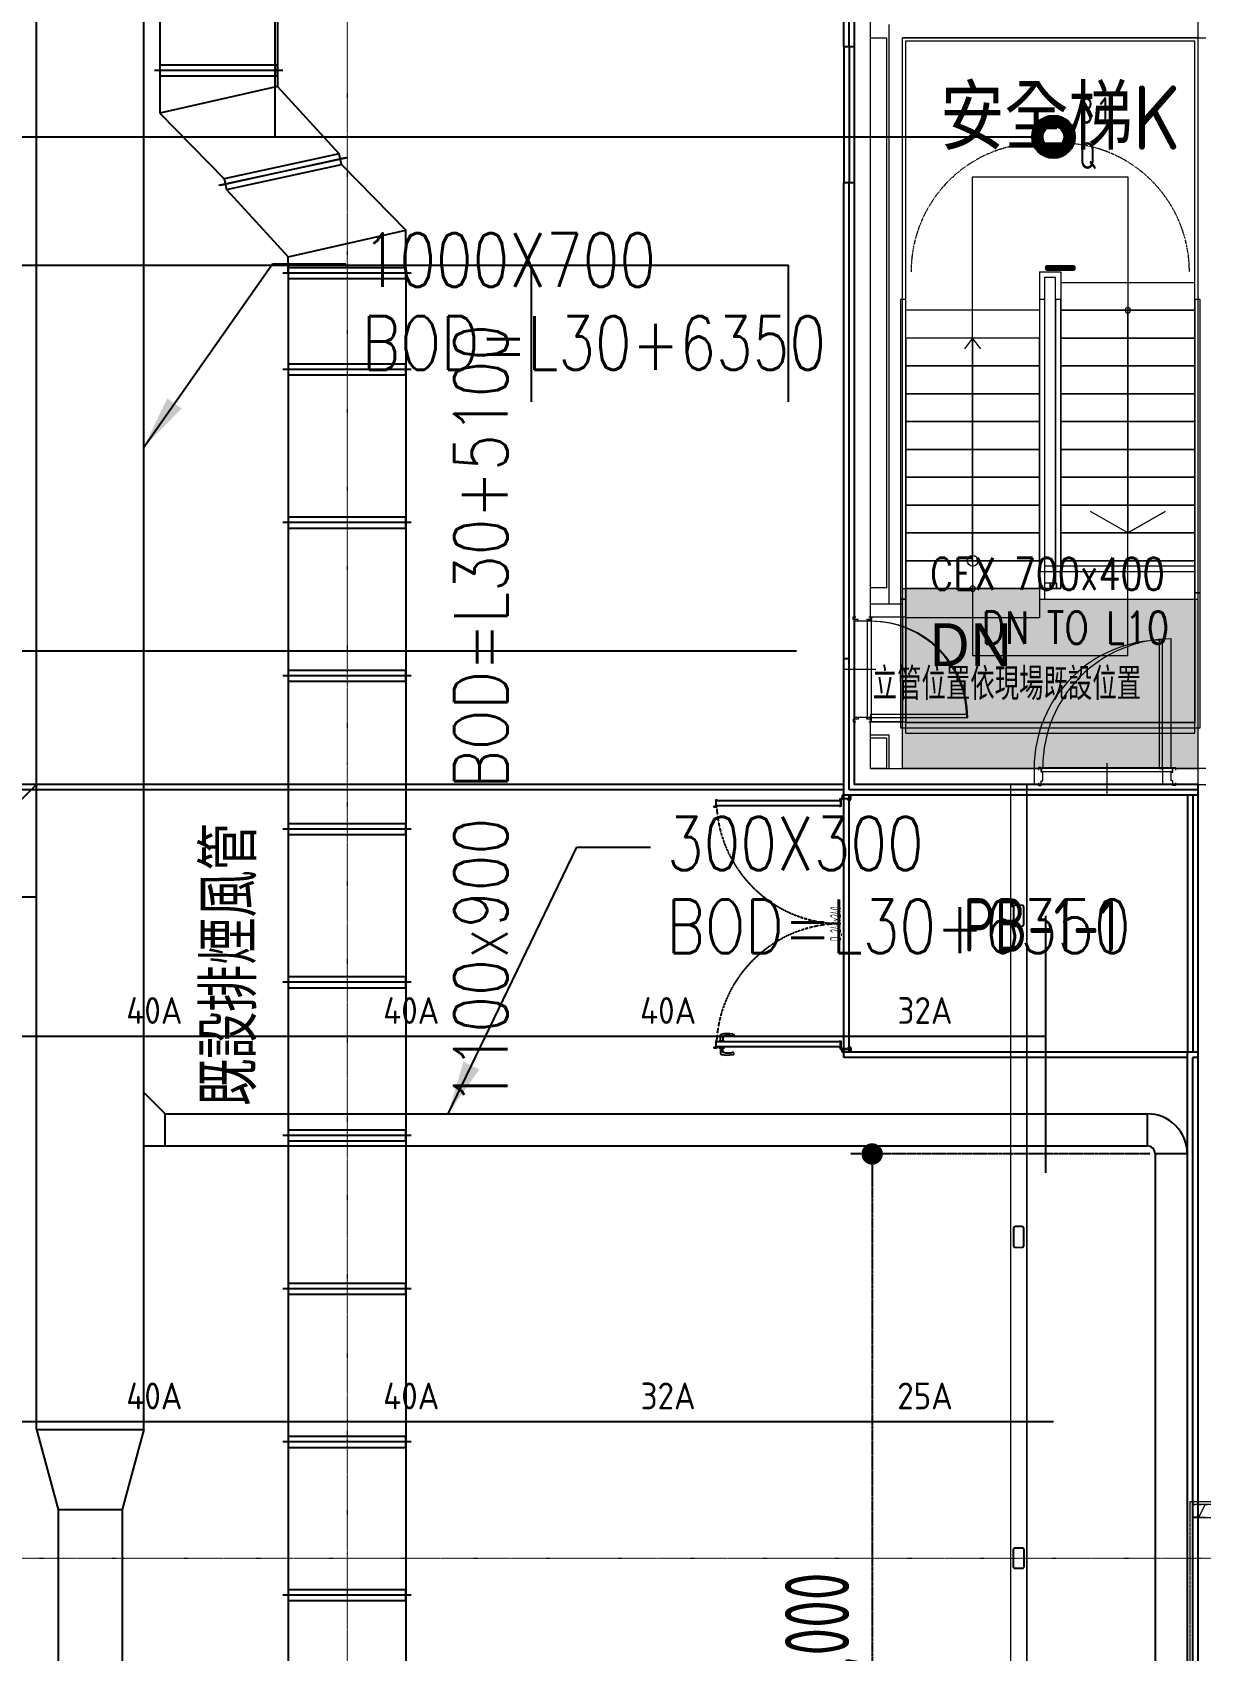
# Model space of a CAD drawing. Extents: x -32000 to 416743, y -254124 to 144214.
# Drawn here: x 232260 to 243175, y 29136 to 44250 of the extents above; entities that cross this region are included whole.
import ezdxf
from ezdxf.enums import TextEntityAlignment as Align

# ---------------------------------------------------------------- set-up
doc = ezdxf.new("R2010")
doc.units = 0
doc.header["$LTSCALE"] = 10
for name, pattern in [('H12PL4$0$JJP_三點線', [0.9, 0.3, -0.15, 0, -0.15, 0, -0.15, 0, -0.15]), ('H12PL4$0$JJP_虛線(退縮線、投影線、地下室範圍、非屬本工程、圖面分區)', [0.45, 0.3, -0.15]), ('XFDP30$0$HIDDEN', [0.3, 0.2, -0.1]), ('XFDP30$0$HIDDEN2', [0.1875, 0.125, -0.0625]), ('XFM1D40$0$CENTER', [2, 1.25, -0.25, 0.25, -0.25]), ('XFM7P40ICA$0$H12PL4$0$DOTK1', [0.01, 0.005, -0.005]), ('XFM7P40ICA$0$H12PL4$0$JJP_三點線', [0.9, 0.3, -0.15, 0, -0.15, 0, -0.15, 0, -0.15]), ('XFM7P40ICA$0$H12PL4$0$JJP_虛線(退縮線、投影線、地下室範圍、非屬本工程、圖面分區)', [0.45, 0.3, -0.15]), ('XFM7P40ICA$0$H12PL4$0$TAI_虛線', [5.644, 2.822, -2.822])]:
    doc.linetypes.add(name, pattern=pattern)
for name, color, linetype in [('H12PL4$0$A-STRS', 252, 'Continuous'), ('H12PL4$0$A-TEXT', 250, 'Continuous'), ('H12PL4$0$A-WALL-EX', 252, 'Continuous'), ('H12PL4$0$A-WALL-IN', 252, 'Continuous'), ('H12PL4$0$A-ZONE', 252, 'Continuous'), ('H12PL4$0$Door', 252, 'Continuous'), ('H12PL4$0$Hattch', 252, 'Continuous'), ('H12PL4$0$S-GRID', 252, 'Continuous'), ('H12PL4$0$S-SLAB-SHOW', 252, 'Continuous'), ('X-F2-L30-FS-PIPE$0$F-SK-LINE3', 100, 'Continuous'), ('X-F2-L30-FS-PIPE$0$F-SK-TXT', 250, 'Continuous'), ('X-F2-L30-FS-PIPE$0$F-SK-UP-QR-T68-K8.1', 40, 'Continuous'), ('XFDP30$0$A-CR-TXT', 250, 'Continuous'), ('XFDP30$0$A-Door (8K)', 2, 'Continuous'), ('XFDP30$0$A-W-P1S (50K)', 2, 'Continuous'), ('XFDP30$0$A-W-P1S (8K)', 2, 'Continuous'), ('XFDP30$0$A-W-P2D (50K)', 2, 'Continuous'), ('XFDP30$0$A-W-P2D (8K)', 2, 'Continuous'), ('XFDP30$0$A-W-P2D (8K於 50K時拆除)', 2, 'Continuous'), ('XFF7D30$0$0_letter', 7, 'Continuous'), ('XFF7D30$0$93-duct-sm', 2, 'Continuous'), ('XFF7D30$0$M-CO2-TEXT', 250, 'Continuous'), ('XFF7D30$0$M-SMOK-DUCT', 240, 'Continuous'), ('XFM1D40$0$M-CWTR-TEXT', 250, 'Continuous'), ('XFM1D40$0$M-HVAC-CMDUCT', 150, 'Continuous'), ('XFM1D40$0$M-PIPE-TEXT-ARROR', 250, 'Continuous'), ('XFM7P40ICA$0$H12PL4$0$A-ROOF', 252, 'Continuous'), ('XFM7P40ICA$0$H12PL4$0$A-WALL-EX', 252, 'Continuous'), ('XFM7P40ICA$0$H12PL4$0$Hattch', 252, 'Continuous'), ('XFM7P40ICA$0$H12PL4$0$L40_19_HYOKI', 252, 'Continuous'), ('XFM7P40ICA$0$H12PL4$0$L40_19_KAIDAN', 252, 'Continuous'), ('XFM7P40ICA$0$H12PL4$0$L40_19_SIAGE1', 252, 'Continuous'), ('XFM7P40ICA$0$H12PL4$0$L40_19_SIAGE3', 252, 'Continuous'), ('XFM7P40ICA$0$H12PL4$0$L40_19_STEEL3', 252, 'Continuous'), ('XFM7P40ICA$0$H12PL4$0$L40_19_SUGATAD', 252, 'Continuous'), ('XFM7P40ICA$0$H12PL4$0$L40_19_TATEGU1', 252, 'Continuous'), ('XFM7P40ICA$0$H12PL4$0$L40_19_TATEGU3', 252, 'Continuous'), ('XFM7P40ICA$0$H12PL4$0$S-GRID', 252, 'Continuous')]:
    doc.layers.add(name, color=color, linetype=linetype)
doc.layers.add('XFDP30$0$A-Area (50K)', color=7, linetype='Continuous', plot=False)
doc.styles.add('H12PL4$0$Standard', font='isocp.shx', dxfattribs={"bigfont": 'chineset.shx'})
doc.styles.add('X-F2-L30-FS-PIPE$0$aa-txt', font='isocp.shx', dxfattribs={"bigfont": 'chineset.shx'})
doc.styles.add('XFDP30$0$AA-TXT', font='isocp.shx', dxfattribs={"width": 0.8, "bigfont": 'china.shx'})
doc.styles.add('XFF7D30$0$AA-TXT', font='simplex.shx', dxfattribs={"bigfont": 'china.shx'})
doc.styles.add('XFF7D30$0$DIM', font='romans.shx', dxfattribs={"width": 0.65, "bigfont": 'BIGFONT.shx'})
doc.styles.add('XFM1D40$0$12P7-XCM2P10$0$AA-TXT', font='simplex.shx', dxfattribs={"bigfont": 'china.shx'})
doc.styles.add('XFM1D40$0$dim-txt', font='isocp.shx', dxfattribs={"width": 0.7, "bigfont": 'chineset.shx'})
doc.styles.add('XFM1D40$0$STANDARD', font='SIMPLEX', dxfattribs={"bigfont": 'BIGFONT'})
doc.dimstyles.new('XFM1D40$0$ARCH-dim-2000', dxfattribs={"dimscale": 2000, "dimtxt": 0.3, "dimasz": 0.1, "dimexe": 0.1, "dimexo": 0.1, "dimgap": 0.05, "dimtad": 1, "dimdec": 0, "dimrnd": 0.1, "dimdsep": 46, "dimlunit": 6, "dimtxsty": 'XFM1D40$0$dim-txt', "dimblk": 'XFM1D40$0$_Dot', "dimblk1": 'XFM1D40$0$_Origin', "dimblk2": 'XFM1D40$0$_Origin', "dimcen": 2, "dimclrd": 256, "dimclre": 256, "dimclrt": 256, "dimadec": 0, "dimazin": 0, "dimtfac": 1, "dimtdec": 1, "dimtix": 1, "dimtmove": 2, "dimatfit": 3, "dimldrblk": 'XFM1D40$0$_Origin', "dimfxl": 1, "dimtvp": 1, "dimtolj": 1, "dimarcsym": 0})
doc.dimstyles.new('XFM1D40$0$Standard', dxfattribs={"dimtxt": 0.18, "dimasz": 0.18, "dimexe": 0.18, "dimexo": 0.0625, "dimgap": 0.09, "dimtad": 0, "dimtih": 1, "dimtoh": 1, "dimdec": 4, "dimzin": 0, "dimdsep": 46, "dimtxsty": 'XFM1D40$0$STANDARD', "dimcen": 0.09, "dimadec": 0, "dimazin": 0, "dimtfac": 1, "dimtdec": 4, "dimtofl": 0, "dimtmove": 0, "dimatfit": 3, "dimfxl": 1, "dimtolj": 1, "dimtzin": 0, "dimarcsym": 0})

# ---------------------------------------------------------------- blocks, each defined once
blk = doc.blocks.new('H12PL4')
at = {"layer": 'H12PL4$0$Hattch', "linetype": 'Continuous', "lineweight": 0}
blk.add_hatch(color=256, dxfattribs=at).paths.add_polyline_path([(241670, 39055), (240390, 39055), (240390, 37375), (243150, 37375), (243150, 38955), (241670, 38955)])
at = {"layer": 'H12PL4$0$A-STRS', "lineweight": 0}
for p, q in [((240370, 41755), (240370, 41395)), ((240420, 41755), (240370, 41755)), ((240370, 41755), (240370, 41395)), ((240420, 41755), (240370, 41755)), ((240420, 41395), (240420, 41755)), ((240420, 41395), (240420, 41755)), ((241670, 41755), (241670, 41395)), ((241720, 41755), (241670, 41755)), ((241670, 41755), (241670, 41395)), ((241720, 41755), (241670, 41755)), ((241720, 41395), (241720, 41755)), ((241720, 41395), (241720, 41755)), ((241870, 41755), (241820, 41755)), ((241820, 41755), (241820, 41655)), ((241870, 41655), (241870, 41755)), ((243170, 41755), (243120, 41755)), ((243120, 41755), (243120, 41655)), ((243170, 41655), (243170, 41755)), ((241820, 41655), (241820, 39315)), ((241870, 39315), (241870, 41655)), ((243120, 41655), (241870, 41655)), ((241870, 41655), (241870, 41395)), ((242495, 41395), (242495, 41655)), ((243120, 41655), (243120, 39315)), ((243120, 41395), (243120, 41655)), ((243170, 39315), (243170, 41655)), ((240370, 41395), (240370, 39055)), ((240370, 41395), (240370, 38955)), ((240420, 39055), (240420, 41395)), ((241670, 41395), (240420, 41395)), ((240420, 41395), (240420, 41135)), ((240420, 38955), (240420, 41395)), ((241670, 41395), (240420, 41395)), ((240420, 41395), (240420, 41135)), ((241045, 41395), (240970, 41295)), ((241045, 41395), (240970, 41295)), ((241045, 41395), (241045, 41135)), ((241120, 41295), (241045, 41395)), ((241045, 41395), (241045, 41135)), ((241120, 41295), (241045, 41395)), ((241670, 41395), (241670, 39055)), ((241670, 41135), (241670, 41395)), ((241670, 41395), (241670, 39055)), ((241670, 41135), (241670, 41395)), ((241720, 39055), (241720, 41395)), ((241720, 39105), (241720, 41395)), ((243120, 41395), (241870, 41395)), ((241870, 41395), (241870, 41135)), ((241870, 41395), (243120, 41395)), ((242495, 39315), (242495, 41395)), ((243120, 41135), (243120, 41395)), ((240420, 41135), (241670, 41135)), ((241670, 41135), (240420, 41135)), ((240420, 41135), (240420, 40875)), ((240420, 41135), (241670, 41135)), ((241670, 41135), (240420, 41135)), ((240420, 41135), (240420, 40875)), ((241045, 41135), (241045, 39315)), ((241045, 41135), (241045, 39055)), ((241670, 40875), (241670, 41135)), ((241670, 40875), (241670, 41135)), ((243120, 41135), (241870, 41135)), ((241870, 41135), (241870, 40875)), ((241870, 41135), (243120, 41135)), ((243120, 40875), (243120, 41135)), ((240420, 40875), (241670, 40875)), ((241670, 40875), (240420, 40875)), ((240420, 40875), (240420, 40615)), ((240420, 40875), (241670, 40875)), ((241670, 40875), (240420, 40875)), ((240420, 40875), (240420, 40615)), ((241670, 40615), (241670, 40875)), ((241670, 40615), (241670, 40875)), ((243120, 40875), (241870, 40875)), ((241870, 40875), (241870, 40615)), ((241870, 40875), (243120, 40875)), ((243120, 40615), (243120, 40875)), ((240420, 40615), (241670, 40615)), ((241670, 40615), (240420, 40615)), ((240420, 40615), (240420, 40355)), ((240420, 40615), (241670, 40615)), ((241670, 40615), (240420, 40615)), ((240420, 40615), (240420, 40355)), ((241670, 40355), (241670, 40615)), ((241670, 40355), (241670, 40615)), ((243120, 40615), (241870, 40615)), ((241870, 40615), (241870, 40355)), ((241870, 40615), (243120, 40615)), ((243120, 40355), (243120, 40615)), ((240420, 40355), (241670, 40355)), ((241670, 40355), (240420, 40355)), ((240420, 40355), (240420, 40095)), ((240420, 40355), (241670, 40355)), ((241670, 40355), (240420, 40355)), ((240420, 40355), (240420, 40095)), ((241670, 40095), (241670, 40355)), ((241670, 40095), (241670, 40355)), ((243120, 40355), (241870, 40355)), ((241870, 40355), (241870, 40095)), ((241870, 40355), (243120, 40355)), ((243120, 40095), (243120, 40355)), ((240420, 40095), (241670, 40095)), ((241670, 40095), (240420, 40095)), ((240420, 40095), (240420, 39835)), ((240420, 40095), (241670, 40095)), ((241670, 40095), (240420, 40095)), ((240420, 40095), (240420, 39835)), ((241670, 39835), (241670, 40095)), ((241670, 39835), (241670, 40095)), ((243120, 40095), (241870, 40095)), ((241870, 40095), (241870, 39835)), ((241870, 40095), (243120, 40095)), ((243120, 39835), (243120, 40095)), ((240420, 39835), (241670, 39835)), ((241670, 39835), (240420, 39835)), ((240420, 39835), (240420, 39575)), ((240420, 39835), (241670, 39835)), ((241670, 39835), (240420, 39835)), ((240420, 39835), (240420, 39575)), ((241670, 39575), (241670, 39835)), ((241670, 39575), (241670, 39835)), ((243120, 39835), (241870, 39835)), ((241870, 39835), (241870, 39575)), ((241870, 39835), (243120, 39835)), ((243120, 39575), (243120, 39835)), ((240420, 39575), (241670, 39575)), ((241670, 39575), (240420, 39575)), ((240420, 39575), (240420, 39315)), ((240420, 39575), (241670, 39575)), ((241670, 39575), (240420, 39575)), ((240420, 39575), (240420, 39315)), ((241670, 39315), (241670, 39575)), ((241670, 39315), (241670, 39575)), ((241870, 39575), (241870, 39315)), ((243120, 39575), (241870, 39575)), ((241870, 39575), (243120, 39575)), ((243120, 39315), (243120, 39575)), ((240420, 39315), (241670, 39315)), ((241670, 39315), (240420, 39315)), ((240420, 39315), (240420, 39055)), ((240420, 39315), (241670, 39315)), ((241670, 39315), (240420, 39315)), ((240420, 39315), (240420, 39055)), ((241045, 39315), (241045, 39055)), ((241670, 39055), (241670, 39315)), ((241670, 39055), (241670, 39315)), ((241820, 39315), (241820, 39105)), ((241870, 39055), (241870, 39315)), ((243120, 39315), (241870, 39315)), ((241870, 39315), (241870, 39055)), ((243120, 39315), (241870, 39315)), ((241870, 39315), (241870, 39055)), ((241870, 39315), (243120, 39315)), ((242495, 38430), (242495, 39315)), ((243120, 39315), (243120, 39015)), ((243120, 37805), (243120, 39315)), ((243120, 37805), (243120, 39315)), ((243170, 39015), (243170, 39315)), ((240370, 39055), (240370, 38955)), ((240420, 38955), (240420, 39055)), ((240420, 39055), (241670, 39055)), ((241670, 39055), (240420, 39055)), ((241670, 39055), (240420, 39055)), ((241670, 39055), (240420, 39055)), ((240420, 39055), (241670, 39055)), ((240420, 39055), (240420, 37805)), ((241670, 39055), (240420, 39055)), ((241045, 39055), (241045, 38430)), ((241670, 39055), (241670, 38955)), ((241670, 39055), (241770, 39055)), ((241870, 39055), (241670, 39055)), ((241670, 39055), (241670, 38782.8)), ((241870, 39055), (241670, 39055)), ((241770, 39105), (241720, 39105)), ((241720, 38955), (241720, 39055)), ((241770, 39055), (241770, 39105)), ((241830, 39105), (241770, 39105)), ((241770, 39105), (241770, 39055)), ((241770, 39055), (241830, 39055)), ((241820, 39105), (241830, 39105)), ((241830, 39055), (241830, 39105)), ((241830, 39105), (241830, 39055)), ((241830, 39055), (241870, 39055)), ((243170, 39015), (243120, 39015)), ((243120, 39015), (243120, 37805)), ((243120, 39015), (243170, 39015)), ((243170, 37755), (243170, 39015)), ((240370, 38955), (240420, 38955)), ((240370, 38955), (240420, 38955)), ((240370, 38955), (240370, 37755)), ((240420, 38955), (240370, 38955)), ((240420, 37805), (240420, 38955)), ((241670, 38955), (241720, 38955)), ((241670, 38782.8), (240420, 38782.8)), ((240420, 38782.8), (240420, 37805)), ((241045, 38430), (242495, 38430)), ((243120, 37805), (240420, 37805)), ((240420, 37805), (243120, 37805)), ((240420, 37805), (243120, 37805)), ((240370, 37755), (243170, 37755))]:
    blk.add_line(p, q, dxfattribs=at)
at = {"layer": 'H12PL4$0$A-STRS', "linetype": 'H12PL4$0$JJP_虛線(退縮線、投影線、地下室範圍、非屬本工程、圖面分區)', "lineweight": 0}
for p, q in [((243120, 41655), (241870, 41655)), ((241870, 41655), (241870, 41395)), ((243120, 41395), (243120, 41655)), ((241670, 41395), (240420, 41395)), ((240420, 41395), (240420, 41135)), ((241670, 41395), (240420, 41395)), ((240420, 41395), (240420, 41135)), ((241670, 41135), (241670, 41395)), ((241670, 41135), (241670, 41395)), ((243120, 41395), (241870, 41395)), ((241870, 41395), (241870, 41135)), ((241870, 41395), (243120, 41395)), ((243120, 41135), (243120, 41395)), ((240420, 41135), (241670, 41135)), ((241670, 41135), (240420, 41135)), ((240420, 41135), (240420, 40875)), ((240420, 41135), (241670, 41135)), ((241670, 41135), (240420, 41135)), ((240420, 41135), (240420, 40875)), ((241670, 40875), (241670, 41135)), ((241670, 40875), (241670, 41135)), ((243120, 41135), (241870, 41135)), ((241870, 41135), (241870, 40875)), ((241870, 41135), (243120, 41135)), ((243120, 40875), (243120, 41135)), ((240420, 40875), (241670, 40875)), ((241670, 40875), (240420, 40875)), ((240420, 40875), (240420, 40615)), ((240420, 40875), (241670, 40875)), ((241670, 40875), (240420, 40875)), ((240420, 40875), (240420, 40615)), ((241670, 40615), (241670, 40875)), ((241670, 40615), (241670, 40875)), ((243120, 40875), (241870, 40875)), ((241870, 40875), (241870, 40615)), ((241870, 40875), (243120, 40875)), ((243120, 40615), (243120, 40875)), ((240420, 40615), (241670, 40615)), ((241670, 40615), (240420, 40615)), ((240420, 40615), (240420, 40355)), ((240420, 40615), (241670, 40615)), ((241670, 40615), (240420, 40615)), ((240420, 40615), (240420, 40355)), ((241670, 40355), (241670, 40615)), ((241670, 40355), (241670, 40615)), ((243120, 40615), (241870, 40615)), ((241870, 40615), (241870, 40355)), ((241870, 40615), (243120, 40615)), ((243120, 40355), (243120, 40615)), ((240420, 40355), (241670, 40355)), ((241670, 40355), (240420, 40355)), ((240420, 40355), (240420, 40095)), ((240420, 40355), (241670, 40355)), ((241670, 40355), (240420, 40355)), ((240420, 40355), (240420, 40095)), ((241670, 40095), (241670, 40355)), ((241670, 40095), (241670, 40355)), ((243120, 40355), (241870, 40355)), ((241870, 40355), (241870, 40095)), ((241870, 40355), (243120, 40355)), ((243120, 40095), (243120, 40355)), ((240420, 40095), (241670, 40095)), ((241670, 40095), (240420, 40095)), ((240420, 40095), (240420, 39835)), ((240420, 40095), (241670, 40095)), ((241670, 40095), (240420, 40095)), ((240420, 40095), (240420, 39835)), ((241670, 39835), (241670, 40095)), ((241670, 39835), (241670, 40095)), ((243120, 40095), (241870, 40095)), ((241870, 40095), (241870, 39835)), ((241870, 40095), (243120, 40095)), ((243120, 39835), (243120, 40095)), ((240420, 39835), (241670, 39835)), ((241670, 39835), (240420, 39835)), ((240420, 39835), (240420, 39575)), ((240420, 39835), (241670, 39835)), ((241670, 39835), (240420, 39835)), ((240420, 39835), (240420, 39575)), ((241670, 39575), (241670, 39835)), ((241670, 39575), (241670, 39835)), ((243120, 39835), (241870, 39835)), ((241870, 39835), (241870, 39575)), ((241870, 39835), (243120, 39835)), ((243120, 39575), (243120, 39835)), ((240420, 39575), (241670, 39575)), ((241670, 39575), (240420, 39575)), ((240420, 39575), (240420, 39315)), ((240420, 39575), (241670, 39575)), ((241670, 39575), (240420, 39575)), ((240420, 39575), (240420, 39315)), ((241670, 39315), (241670, 39575)), ((241670, 39315), (241670, 39575)), ((243120, 39575), (241870, 39575)), ((241870, 39575), (241870, 39315)), ((241870, 39575), (243120, 39575)), ((243120, 39315), (243120, 39575)), ((240420, 39315), (241670, 39315)), ((241670, 39315), (240420, 39315)), ((240420, 39315), (240420, 39055)), ((240420, 39315), (241670, 39315)), ((241670, 39315), (240420, 39315)), ((240420, 39315), (240420, 39055)), ((241670, 39055), (241670, 39315)), ((241670, 39055), (241670, 39315)), ((241870, 39315), (243120, 39315)), ((240420, 39055), (241670, 39055)), ((240420, 39055), (241670, 39055))]:
    blk.add_line(p, q, dxfattribs=at)
at = {"layer": 'H12PL4$0$A-STRS', "lineweight": 0, "flags": 128}
for points in [[(242470, 41655, 1), (242520, 41655, 1)], [(241070, 39055, 1), (241020, 39055, 1)]]:
    blk.add_lwpolyline(points, format="xyb", close=True, dxfattribs=at)
at = {"layer": 'H12PL4$0$A-WALL-EX', "lineweight": 0, "flags": 128}
for points in [[(243150, 30500), (243099.5, 30500)], [(243099.5, 30500), (243099.5, 30380)], [(243099.5, 30380), (243150, 30380)]]:
    blk.add_lwpolyline(points, dxfattribs=at)
at = {"layer": 'H12PL4$0$A-WALL-EX', "linetype": 'H12PL4$0$JJP_虛線(退縮線、投影線、地下室範圍、非屬本工程、圖面分區)', "lineweight": 0, "flags": 128}
for points in [[(243219.5, 30380), (243099.5, 30380)], [(243099.5, 30380), (243099.5, 22410)]]:
    blk.add_lwpolyline(points, dxfattribs=at)
at = {"layer": 'H12PL4$0$A-WALL-IN', "lineweight": 0}
for p, q in [((240090, 38750), (239940, 38750)), ((240090, 37850), (239940, 37850)), ((241618.8, 37375), (241618.8, 37225)), ((242818.8, 37375), (242818.8, 37225)), ((243300, 30500), (243150, 30500)), ((243300, 30500), (243150, 30500)), ((243150, 30380), (243300, 30380)), ((243150, 30380), (243300, 30380))]:
    blk.add_line(p, q, dxfattribs=at)
at = {"layer": 'H12PL4$0$A-WALL-IN', "lineweight": 0, "flags": 128}
for points in [[(243150, 90465), (243150, 30500)], [(239940, 44700), (239940, 38750)], [(240090, 44200), (240240, 44200)], [(240090, 39062), (240090, 44200)], [(240240, 44200), (240240, 39062)], [(240390, 38912), (240390, 44200)], [(240390, 44200), (243225, 44200)], [(240240, 39062), (240090, 39062)], [(240090, 38912), (240240, 38912)], [(240090, 38750), (240090, 38912)], [(240240, 38912), (240390, 38912)], [(239940, 37850), (239940, 37225)], [(240090, 37810), (240090, 37850)], [(240240, 37810), (240090, 37810)], [(240390, 37810), (240240, 37810)], [(240390, 37375), (240390, 37810)], [(240090, 37660), (240240, 37660)], [(240090, 37375), (240090, 37660)], [(240240, 37660), (240240, 37375)], [(240240, 37375), (240090, 37375)], [(241618.8, 37375), (240390, 37375)], [(243225, 37375), (242818.8, 37375)], [(239940, 37225), (240090, 37225)], [(240090, 37225), (241400, 37225)], [(241400, 37225), (241400, 22260)], [(241550, 22410), (241550, 37225)], [(241550, 37225), (241618.8, 37225)], [(242818.8, 37225), (243225, 37225)], [(243150, 30380), (243150, 22410)]]:
    blk.add_lwpolyline(points, dxfattribs=at)
at = {"layer": 'H12PL4$0$Door', "lineweight": 0}
for p, q in [((240090, 38750), (239940, 38750)), ((242818.8, 38575), (242788.8, 38575)), ((242788.8, 38575), (242788.8, 37375)), ((242818.8, 37375), (242818.8, 38575)), ((240090, 37850), (239940, 37850)), ((240990, 37880), (240090, 37880)), ((240090, 37880), (240090, 37850)), ((240090, 37850), (240990, 37850)), ((240990, 37850), (240990, 37880)), ((241618.8, 37375), (241618.8, 37225)), ((242788.8, 37375), (242818.8, 37375)), ((242818.8, 37375), (242818.8, 37225))]:
    blk.add_line(p, q, dxfattribs=at)
for centre, radius, start, end in [((240090, 37850), 900, 0, 90), ((242818.8, 37375), 1200, 90, 180)]:
    blk.add_arc(centre, radius, start, end, dxfattribs=at)
at = {"layer": 'H12PL4$0$S-GRID', "linetype": 'H12PL4$0$JJP_三點線', "lineweight": 0}
for p, q in [((235200, 128250), (235200, -28000)), ((-29000, 30000), (289600, 30000))]:
    blk.add_line(p, q, dxfattribs=at)
at = {"layer": 'H12PL4$0$S-SLAB-SHOW', "lineweight": 0, "flags": 128}
blk.add_lwpolyline([(241670, 39055), (241670, 38955), (243150, 38955), (243150, 37375), (240390, 37375), (240390, 39055)], close=True, dxfattribs=at)
at = {"layer": 'H12PL4$0$A-TEXT', "linetype": 'Continuous', "lineweight": 0, "insert": (240640.2, 38530.9), "char_height": 400, "attachment_point": 4, "style": 'H12PL4$0$Standard'}
blk.add_mtext('\\A1;{\\fMicrosoft JhengHei|b0|i0|c136|p34;DN}', dxfattribs=at)
at = {"layer": 'H12PL4$0$A-ZONE', "style": 'H12PL4$0$Standard'}
for s, p in [('安全梯K', (241863.9, 43753.5)), ('-', (241863.9, 42411.6))]:
    blk.add_text(s, height=600, dxfattribs=at).set_placement(p, align=Align.TOP_CENTER)
blk = doc.blocks.new('XFM1D40$0$90-DUCT-0.75D')
for p, q in [((-125, 75), (-25, 75)), ((0, -50), (0, 50))]:
    blk.add_line(p, q)
for radius in [125, 25]:
    blk.add_arc((0, 75), radius, 180, 270)
blk = doc.blocks.new('XFM1D40$0$_Dot')
at = {"color": 0, "linetype": 'ByBlock', "lineweight": -2}
blk.add_line((-0.5, 0), (-1, 0), dxfattribs=at)
at = {"color": 0, "linetype": 'ByBlock', "const_width": 0.5}
blk.add_lwpolyline([(-0.25, 0, 1), (0.25, 0, 1)], format="xyb", close=True, dxfattribs=at)
blk = doc.blocks.new('*D224')
at = {"linetype": 'XFM1D40$0$CENTER', "lineweight": -2, "transparency": 16777216}
for p, q in [((242700, 33775), (239906, 33775)), ((240106, 33575), (240106, 24975)), ((244261, 24775), (239906, 24775))]:
    blk.add_line(p, q, dxfattribs=at)
at = {"layer": 'DEFPOINTS', "color": 0, "linetype": 'XFM1D40$0$CENTER', "transparency": 16777216}
for p in [(242900, 33775), (240106, 24775), (244461, 24775)]:
    blk.add_point(p, dxfattribs=at)
at = {"linetype": 'XFM1D40$0$CENTER', "lineweight": -2, "transparency": 16777216, "xscale": 200, "yscale": 200, "zscale": 200}
for p, rotation in [((240106, 33775), 90), ((240106, 24775), 270)]:
    blk.add_blockref('XFM1D40$0$_Dot', p, dxfattribs=dict(at, rotation=rotation))
at = {"linetype": 'XFM1D40$0$CENTER', "transparency": 16777216, "insert": (239661, 29275), "char_height": 600, "attachment_point": 5, "rotation": 90, "style": 'XFM1D40$0$dim-txt'}
blk.add_mtext('\\A1;9,000', dxfattribs=at)
blk = doc.blocks.new('XFM1D40$0$_Origin')
at = {"color": 0, "lineweight": -2}
blk.add_line((0, 0), (-1, 0), dxfattribs=at)
blk.add_circle((0, 0), 0.5, dxfattribs=at)
blk = doc.blocks.new('XFDP30$0$Door-D240')
for p, q in [((10, 119), (10.8, 119)), ((10, 114.1), (10, 119)), ((10.8, 114.1), (10, 114.1)), ((10.8, 119), (10.8, 114.1)), ((10.8, 117.7), (14.8, 117.7)), ((14.8, 115.5), (10.8, 115.5)), ((14.8, 117.7), (16.2, 117.6))]:
    blk.add_line(p, q)
for points in [[(4.1, 121.6), (4.1, 123.4), (4.1, 121.6), (10.7, 121.6), (10.7, 121.5), (10.3, 121.5), (10.3, 120.4, -0.414214), (10.2, 120.3), (10, 120.3), (10, 120.4), (10.1, 120.4), (10.1, 121.4), (10, 121.4), (10, 5.5), (10.1, 5.5), (10.1, 6.5), (10, 6.5), (10, 6.6), (10.2, 6.6, -0.414214), (10.3, 6.5), (10.3, 5.4, -0.414214), (10.2, 5.3), (4.8, 5.3, -0.414214), (4.7, 5.4), (4.7, 6.5, -0.414214), (4.8, 6.6), (5, 6.6), (5, 6.5), (4.9, 6.5), (4.9, 5.5), (5, 5.5), (5, 121.4), (4.9, 121.4), (4.9, 120.4), (5, 120.4), (5, 120.3), (4.8, 120.3, -0.414214), (4.7, 120.4), (4.7, 121.4), (3.9, 121.4, -0.414214), (3.9, 121.4), (3.9, 123.6, -0.414214), (3.9, 123.7), (4.7, 123.7), (4.7, 123.4), (4.1, 123.4)], [(229.1, 121.6), (229.1, 123.4), (229.1, 121.6), (235.7, 121.6), (235.7, 121.5), (235.3, 121.5), (235.3, 120.4, -0.414214), (235.2, 120.3), (235, 120.3), (235, 120.4), (235.1, 120.4), (235.1, 121.4), (235, 121.4), (235, 5.5), (235.1, 5.5), (235.1, 6.5), (235, 6.5), (235, 6.6), (235.2, 6.6, -0.414214), (235.3, 6.5), (235.3, 5.4, -0.414214), (235.2, 5.3), (229.8, 5.3, -0.414214), (229.7, 5.4), (229.7, 6.5, -0.414214), (229.8, 6.6), (230, 6.6), (230, 6.5), (229.9, 6.5), (229.9, 5.5), (230, 5.5), (230, 121.4), (229.9, 121.4), (229.9, 120.4), (230, 120.4), (230, 120.3), (229.8, 120.3, -0.414214), (229.7, 120.4), (229.7, 121.4), (228.9, 121.4, -0.414214), (228.9, 121.4), (228.9, 123.6, -0.414214), (228.9, 123.7), (229.7, 123.7), (229.7, 123.4), (229.1, 123.4)], [(4.2, 117.7), (0.2, 117.7), (-1.2, 117.6, 0.327495), (-2, 116.9, 0.089847), (-2.2, 106.2, 1.144881), (-0.3, 106.6, -0.137079), (-0.3, 114.9, -0.349357), (0.2, 115.5), (4.2, 115.5)], [(4.7, -2.1, 0.306748), (4.5, -1.7), (4.1, -1.7, 0.306748), (3.9, -2.1), (4, -2.1, -0.414214), (4.1, -2.2), (4.1, -2.2), (4, -2.2), (4, -2.9), (4.6, -2.9), (4.6, -2.2), (4.5, -2.2), (4.5, -2.2, -0.414214), (4.6, -2.1), (4.7, -2.1), (4.8, -2.1, -0.414214), (5, -2.3), (5, -2.9, -0.320245), (4.7, -3.4), (3, -4), (0.6, -4, -0.414214), (0, -3.4), (0, 3.4, -0.414214), (0.6, 4), (3, 4), (3, 0), (3, -1.4, 0.414214), (3.7, -2.1), (3.9, -2.1)], [(235.3, -2.1, -0.306748), (235.5, -1.7), (235.9, -1.7, -0.306748), (236.1, -2.1), (236, -2.1, 0.414214), (235.9, -2.2), (235.9, -2.2), (236, -2.2), (236, -2.9), (235.4, -2.9), (235.4, -2.2), (235.5, -2.2), (235.5, -2.2, 0.414214), (235.4, -2.1), (235.3, -2.1), (235.2, -2.1, 0.414214), (235, -2.3), (235, -2.9, 0.320245), (235.3, -3.4), (237, -4), (239.4, -4, 0.414214), (240, -3.4), (240, 3.4, 0.414214), (239.4, 4), (237, 4), (237, 0), (237, -1.4, -0.414214), (236.3, -2.1), (236.1, -2.1)]]:
    blk.add_lwpolyline(points, format="xyb")
blk.add_lwpolyline([(5, 114.1), (5, 119), (4.2, 119), (4.2, 114.1)], close=True)
at = {"ltscale": 500}
for points in [[(3.3, 0.1), (3.3, 4.6), (3, 4.6), (3, 0.1)], [(8.5, 5.3), (4, 5.3), (4, 5.5), (8.5, 5.5)], [(231.5, 5.3), (236, 5.3), (236, 5.5), (231.5, 5.5)], [(236.7, 0.1), (236.7, 4.6), (237, 4.6), (237, 0.1)]]:
    blk.add_lwpolyline(points, close=True, dxfattribs=at)
at = {"linetype": 'XFDP30$0$HIDDEN', "ltscale": 0.1}
for centre, start, end in [((3.5, 5.1), 0, 85.9993), ((236.5, 5.1), 94.0007, 180)]:
    blk.add_arc(centre, 116.5, start, end, dxfattribs=at)
at = {"extrusion": (0, 0, -1)}
for centre, major_axis, start_param, end_param in [((14.7, 114.9), (0.417, 0.417), -0.669314, 0.675093), ((16.2, 106.3), (0.707, 0.707), 0.872811, 4.284184), ((0.4, 110.8), (10.9, 10.9), 0.51383, 1.058752), ((16.1, 116.7), (-0.624, 0.624), 0.866962, 2.13291), ((-12.5, 110.9), (21.3, 21.3), 0.585307, 0.943734)]:
    blk.add_ellipse(centre, major_axis=major_axis, ratio=1, start_param=start_param, end_param=end_param, dxfattribs=at)
at = {"ltscale": 500, "extrusion": (0, 0, -1)}
blk.add_ellipse((3.5, 5.1), major_axis=(0.495, 0.495), ratio=1, start_param=3.926991, end_param=10.210176, dxfattribs=at)
at = {"ltscale": 500}
blk.add_ellipse((236.5, 5.1), major_axis=(-0.495, 0.495), ratio=1, start_param=3.926991, end_param=10.210176, dxfattribs=at)
at = {"color": 9, "style": 'XFDP30$0$AA-TXT', "width": 0.45}
blk.add_attdef('240X240', text='', height=10, dxfattribs=at).set_placement((120, 10.1), align=Align.MIDDLE_CENTER)
blk = doc.blocks.new('XFDP30')
at = {"layer": 'XFDP30$0$A-Area (50K)'}
blk.add_lwpolyline([(175950, 89650), (174600, 89650), (174600, 350), (243151, 350), (243151, 37225), (239940, 37225), (239940, 44550), (235500, 44550), (235500, 50025), (243150, 50025), (243151, 89650), (185250, 89650), (185250, 86290), (175950, 86290)], close=True, dxfattribs=at)
at = {"layer": 'XFDP30$0$A-W-P1S (50K)'}
for p, q in [((239840, 44115), (239840, 44450)), ((239890, 44115), (239890, 44500)), ((239939, 44115), (239840, 44115)), ((239939, 42845), (239840, 42845)), ((239840, 38400), (239840, 42845)), ((239890, 38400), (239890, 42845))]:
    blk.add_line(p, q, dxfattribs=at)
at = {"layer": 'XFDP30$0$A-W-P1S (50K)', "linetype": 'XFDP30$0$HIDDEN2'}
for p, q in [((239840, 44115), (239840, 42845)), ((239890, 44115), (239890, 42845))]:
    blk.add_line(p, q, dxfattribs=at)
at = {"layer": 'XFDP30$0$A-W-P1S (8K)'}
for p, q in [((239840, 37125), (239840, 38400)), ((239890, 38400), (239840, 38400)), ((239890, 37175), (239890, 38400)), ((243150, 37125), (239840, 37125)), ((243150, 37175), (239890, 37175)), ((243051, 25100), (243051, 34725)), ((243150, 34725), (243051, 34725)), ((243101, 25100), (243101, 34675)), ((243150, 34675), (243101, 34675))]:
    blk.add_line(p, q, dxfattribs=at)
at = {"layer": 'XFDP30$0$A-W-P1S (8K)', "linetype": 'XFDP30$0$HIDDEN2'}
for p, q in [((243051, 37125), (243051, 34725)), ((243101, 37125), (243101, 34725))]:
    blk.add_line(p, q, dxfattribs=at)
at = {"layer": 'XFDP30$0$A-W-P2D (50K)'}
for p, q in [((239841, 34675), (239841, 37125)), ((239891, 34725), (239891, 37125)), ((243051, 34675), (239841, 34675)), ((243051, 34725), (239891, 34725))]:
    blk.add_line(p, q, dxfattribs=at)
at = {"layer": 'XFDP30$0$A-W-P2D (8K)'}
for p, q in [((239841, 34675), (239841, 37125)), ((239891, 34725), (239891, 37125)), ((243051, 34675), (239841, 34675)), ((243051, 34725), (239891, 34725))]:
    blk.add_line(p, q, dxfattribs=at)
at = {"layer": 'XFDP30$0$A-W-P2D (8K於 50K時拆除)'}
for p, q in [((239840, 37225), (226175, 37225)), ((239840, 37175), (226225, 37175))]:
    blk.add_line(p, q, dxfattribs=at)
at = {"layer": 'XFDP30$0$A-Door (8K)', "xscale": 10, "yscale": 10, "zscale": 10, "rotation": 90}
blk.add_blockref('XFDP30$0$Door-D240', (239866, 34725), dxfattribs=at).add_auto_attribs({'240X240': 'D_240x240'})
at = {"layer": 'XFDP30$0$A-CR-TXT', "style": 'XFDP30$0$AA-TXT', "width": 0.8}
blk.add_text('PB-1-1', height=500, dxfattribs=at).set_placement((241681, 35914), align=Align.MIDDLE)
blk = doc.blocks.new('XFM7P40ICA$0$H12PL4')
at = {"layer": 'XFM7P40ICA$0$H12PL4$0$A-ROOF', "linetype": 'XFM7P40ICA$0$H12PL4$0$TAI_虛線', "lineweight": 0, "flags": 128}
for points in [[(243099.5, 30500), (243635, 30500)], [(243099.5, 30500), (243099.5, 30380)], [(243099.5, 30380), (243635, 30380)]]:
    blk.add_lwpolyline(points, dxfattribs=at)
at = {"layer": 'XFM7P40ICA$0$H12PL4$0$A-WALL-EX', "lineweight": 0}
for p, q in [((243300, 30500), (243150, 30500)), ((243300, 30500), (243150, 30500)), ((243150, 30380), (243300, 30380)), ((243150, 30380), (243300, 30380))]:
    blk.add_line(p, q, dxfattribs=at)
at = {"layer": 'XFM7P40ICA$0$H12PL4$0$A-WALL-EX', "lineweight": 0, "flags": 128}
for points in [[(243150, 90465), (243150, 30500)], [(243150, 30500), (243099.5, 30500)], [(243099.5, 30500), (243099.5, 30380)], [(243099.5, 30380), (243150, 30380)], [(243150, 30380), (243150, -465.1)]]:
    blk.add_lwpolyline(points, dxfattribs=at)
at = {"layer": 'XFM7P40ICA$0$H12PL4$0$A-WALL-EX', "linetype": 'XFM7P40ICA$0$H12PL4$0$JJP_虛線(退縮線、投影線、地下室範圍、非屬本工程、圖面分區)', "lineweight": 0, "flags": 128}
for points in [[(243075, 30525), (243075, 29895)], [(263295, 30525), (243075, 30525)], [(243219.5, 30380), (243099.5, 30380)], [(243099.5, 30380), (243099.5, -465)], [(243075, 29895), (243075, -2650)]]:
    blk.add_lwpolyline(points, dxfattribs=at)
at = {"layer": 'XFM7P40ICA$0$H12PL4$0$Hattch', "lineweight": 0}
for p, q in [((243150, 30381.7), (243099.5, 30381.7)), ((243156.9, 30381.7), (243150, 30381.7)), ((243156.9, 30381.7), (243216.1, 30500)), ((243157.9, 30380), (243217.1, 30498.3))]:
    blk.add_line(p, q, dxfattribs=at)
at = {"layer": 'XFM7P40ICA$0$H12PL4$0$L40_19_HYOKI', "lineweight": 0}
blk.add_line((241045, 39315), (241045, 42900), dxfattribs=at)
at = {"layer": 'XFM7P40ICA$0$H12PL4$0$L40_19_HYOKI', "lineweight": 0, "flags": 128}
blk.add_lwpolyline([(241045, 42900), (242495, 42900), (242495, 39575), (242845, 39775), (242495, 39575), (242145, 39775)], dxfattribs=at)
at = {"layer": 'XFM7P40ICA$0$H12PL4$0$L40_19_HYOKI', "lineweight": 0}
blk.add_circle((241045, 39315), 50, dxfattribs=at)
at = {"layer": 'XFM7P40ICA$0$H12PL4$0$L40_19_KAIDAN', "lineweight": 0}
for p, q in [((240420, 44170), (243120, 44170)), ((240420, 37705), (240420, 44170)), ((243120, 37705), (243120, 44170)), ((241670, 42015), (241870, 42015)), ((241670, 42015), (241670, 39215)), ((241720, 39265), (241720, 41965)), ((241720, 41965), (241820, 41965)), ((241820, 39265), (241820, 41965)), ((241870, 42015), (241870, 39265)), ((241870, 41915), (243120, 41915)), ((241670, 41655), (240420, 41655)), ((241870, 41655), (243120, 41655)), ((241670, 41395), (240420, 41395)), ((241870, 41395), (243120, 41395)), ((241670, 41135), (240420, 41135)), ((241870, 41135), (243120, 41135)), ((241670, 40875), (240420, 40875)), ((241870, 40875), (243120, 40875)), ((241670, 40615), (240420, 40615)), ((241870, 40615), (243120, 40615)), ((241670, 40355), (240420, 40355)), ((241870, 40355), (243120, 40355)), ((241670, 40095), (240420, 40095)), ((241870, 40095), (243120, 40095)), ((241670, 39835), (240420, 39835)), ((241870, 39835), (243120, 39835)), ((241670, 39575), (240420, 39575)), ((241870, 39575), (243120, 39575)), ((241670, 39315), (240420, 39315)), ((241670, 39215), (243120, 39215)), ((243120, 39265), (241720, 39265)), ((240390, 38790), (240420, 38790)), ((240390, 37810), (240420, 37810)), ((240420, 37705), (243120, 37705))]:
    blk.add_line(p, q, dxfattribs=at)
at = {"layer": 'XFM7P40ICA$0$H12PL4$0$L40_19_KAIDAN', "linetype": 'XFM7P40ICA$0$H12PL4$0$DOTK1', "lineweight": 0, "flags": 128}
blk.add_lwpolyline([(243070, 42015, 0.4142136), (241870, 43215), (241670, 43215, 0.4142136), (240470, 42015)], format="xyb", dxfattribs=at)
at = {"layer": 'XFM7P40ICA$0$H12PL4$0$L40_19_SIAGE1', "lineweight": 0}
for p, q in [((239940, 38790), (239940, 44700)), ((243150, 44200), (240390, 44200)), ((240390, 38790), (240390, 44200)), ((243150, 44200), (243150, 37375)), ((240090, 38790), (240390, 38790)), ((239940, 37225), (239940, 37810)), ((240090, 37810), (240390, 37810)), ((240390, 37375), (240390, 37810)), ((240390, 37375), (241660, 37375)), ((242940, 37375), (243150, 37375)), ((239940, 37225), (241400, 37225)), ((241400, 37225), (241400, 22260)), ((241550, 37225), (241550, 22410)), ((241550, 37225), (241660, 37225)), ((242940, 37225), (243150, 37225)), ((243150, 37225), (243150, 22410))]:
    blk.add_line(p, q, dxfattribs=at)
at = {"layer": 'XFM7P40ICA$0$H12PL4$0$L40_19_SIAGE3', "lineweight": 0}
for p, q in [((240090, 38790), (240090, 44550)), ((243150, 44550), (243150, 44200)), ((240265, 38912), (240265, 44325)), ((240090, 38912), (240265, 38912)), ((240090, 37375), (240090, 37810)), ((240090, 37688), (240265, 37688)), ((240265, 37375), (240265, 37688)), ((240090, 37375), (240390, 37375))]:
    blk.add_line(p, q, dxfattribs=at)
at = {"layer": 'XFM7P40ICA$0$H12PL4$0$L40_19_STEEL3', "lineweight": 0, "flags": 128}
for points in [[(241525, 35918), (241525, 36082, 0.4142136), (241507, 36100), (241443, 36100, 0.4142136), (241425, 36082), (241425, 35918, 0.4142136), (241443, 35900), (241507, 35900, 0.4142136)], [(241519, 35918), (241519, 36082, 0.4142136), (241507, 36094), (241443, 36094, 0.4142136), (241431, 36082), (241431, 35918, 0.4142136), (241443, 35906), (241507, 35906, 0.4142136)], [(241525, 32918), (241525, 33082, 0.4142136), (241507, 33100), (241443, 33100, 0.4142136), (241425, 33082), (241425, 32918, 0.4142136), (241443, 32900), (241507, 32900, 0.4142136)], [(241519, 32918), (241519, 33082, 0.4142136), (241507, 33094), (241443, 33094, 0.4142136), (241431, 33082), (241431, 32918, 0.4142136), (241443, 32906), (241507, 32906, 0.4142136)], [(241525, 30082), (241525, 29918, -0.4142136), (241507, 29900), (241443, 29900, -0.4142136), (241425, 29918), (241425, 30082, -0.4142136), (241443, 30100), (241507, 30100, -0.4142136)], [(241519, 30082), (241519, 29918, -0.4142136), (241507, 29906), (241443, 29906, -0.4142136), (241431, 29918), (241431, 30082, -0.4142136), (241443, 30094), (241507, 30094, -0.4142136)]]:
    blk.add_lwpolyline(points, format="xyb", close=True, dxfattribs=at)
at = {"layer": 'XFM7P40ICA$0$H12PL4$0$L40_19_SUGATAD', "linetype": 'XFM7P40ICA$0$H12PL4$0$DOTK1', "lineweight": 0}
blk.add_line((240390, 38790), (240390, 37810), dxfattribs=at)
at = {"layer": 'XFM7P40ICA$0$H12PL4$0$L40_19_TATEGU1', "lineweight": 0, "flags": 128}
for points in [[(240075, 38790), (240100, 38790), (240100, 38765), (240055, 38765), (240055, 38750), (239975, 38750), (239975, 38765), (239930, 38765), (239930, 38790), (239955, 38790)], [(240075, 37810), (240100, 37810), (240100, 37835), (240055, 37835), (240055, 37850), (239975, 37850), (239975, 37835), (239930, 37835), (239930, 37810), (239955, 37810)], [(241660, 37240), (241660, 37215), (241685, 37215), (241685, 37260), (241700, 37260), (241700, 37340), (241685, 37340), (241685, 37385), (241660, 37385), (241660, 37360)], [(242940, 37240), (242940, 37215), (242915, 37215), (242915, 37260), (242900, 37260), (242900, 37340), (242915, 37340), (242915, 37385), (242940, 37385), (242940, 37360)]]:
    blk.add_lwpolyline(points, dxfattribs=at)
at = {"layer": 'XFM7P40ICA$0$H12PL4$0$L40_19_TATEGU3', "lineweight": 0}
for p, q in [((242900, 37385), (242900, 38585)), ((240140, 38300), (239840, 38300)), ((240100, 37850), (241000, 37850)), ((242300, 37425), (242300, 37125))]:
    blk.add_line(p, q, dxfattribs=at)
at = {"layer": 'XFM7P40ICA$0$H12PL4$0$L40_19_TATEGU3', "lineweight": 0, "flags": 128}
for points in [[(240100, 37840), (240100, 38760), (240060, 38760), (240060, 37840)], [(241690, 37385), (242910, 37385), (242910, 37345), (241690, 37345)]]:
    blk.add_lwpolyline(points, close=True, dxfattribs=at)
at = {"layer": 'XFM7P40ICA$0$H12PL4$0$L40_19_TATEGU3', "lineweight": 0}
for centre, radius, start, end in [((240100, 37850), 900, 0, 90), ((242900, 37385), 1200, 90, 180)]:
    blk.add_arc(centre, radius, start, end, dxfattribs=at)
at = {"layer": 'XFM7P40ICA$0$H12PL4$0$S-GRID', "linetype": 'XFM7P40ICA$0$H12PL4$0$JJP_三點線', "lineweight": 0}
for p, q in [((235200, 128250), (235200, -28000)), ((-29000, 30000), (289600, 30000))]:
    blk.add_line(p, q, dxfattribs=at)
blk = doc.blocks.new('XFM7P40ICA')
blk.add_blockref('XFM7P40ICA$0$H12PL4', (0, 0))
blk = doc.blocks.new('XFF7D30$0$1100-F')
blk.add_line((-50, 0), (1150, 0))
blk.add_lwpolyline([(1100, 50), (0, 50), (0, -50), (1100, -50)], close=True)
blk = doc.blocks.new('XFF7D30$0$A$C6168fb36')
at = {"layer": 'XFF7D30$0$93-duct-sm'}
for p, q in [((233450, 52480), (233450, 43894)), ((234550, 52480), (234550, 43894)), ((233450, 43894), (233450, 43494)), ((234550, 43894), (234550, 43744)), ((234550, 43744), (233450, 43494)), ((235126.8, 43114.9), (234550, 43744)), ((233450, 43494), (234052, 42880.8)), ((235199.7, 43079.6), (234000.3, 42818.4)), ((235148, 43017.2), (235750, 42404)), ((234073.2, 42783.1), (234650, 42154)), ((234650, 42154), (235750, 42404)), ((235750, 42004), (235750, 42404)), ((234650, 42004), (234650, 42154)), ((234650, 42052), (234650, 12750)), ((235750, 42052), (235750, 12750))]:
    blk.add_line(p, q, dxfattribs=at)
for p, rotation in [((234550, 43894), 180), ((235137.4, 43066.1), 192.2903354493689), ((235750, 42002), 180), ((235750, 41102), 180), ((235750, 39671), 180), ((235750, 38240), 180), ((235750, 36809), 180), ((235750, 35378), 180), ((235750, 33947), 180), ((235750, 32516), 180), ((235750, 31085), 180), ((235750, 29654), 180)]:
    blk.add_blockref('XFF7D30$0$1100-F', p, dxfattribs=dict(at, rotation=rotation))
at = {"layer": 'XFF7D30$0$0_letter', "style": 'XFF7D30$0$DIM', "width": 0.8}
for s, p in [('1100x900 BOD=L30+5100', (236700, 34223)), ('既設排煙風管', (234351.9, 34223))]:
    blk.add_text(s, height=500, rotation=90, dxfattribs=at).set_placement(p)
blk = doc.blocks.new('XFF7D30')
at = {"layer": 'XFF7D30$0$M-SMOK-DUCT', "ltscale": 5}
blk.add_blockref('XFF7D30$0$A$C6168fb36', (0, 0), dxfattribs=at)
at = {"layer": 'XFF7D30$0$M-CO2-TEXT', "style": 'XFF7D30$0$AA-TXT', "width": 0.8}
for s, p in [('CEX 700x400', (240648, 39043, 0)), ('DN TO L10', (241131, 38540, 0)), ('立管位置依現場既設位置', (240111, 38015, 0))]:
    blk.add_text(s, height=300, dxfattribs=at).set_placement(p)
blk = doc.blocks.new('X-F2-L30-FS-PIPE$0$FS02-Q-81')
at = {"const_width": 0.5}
blk.add_lwpolyline([(-0.75, 0, 1), (0.75, 0, 1)], format="xyb", close=True, dxfattribs=at)
for radius in [1, 0.5]:
    blk.add_circle((0, 0), radius)
at = {"style": 'X-F2-L30-FS-PIPE$0$aa-txt', "width": 0.8}
for s, p in [('8.1', (1.2, 0.6)), ('Q', (1.2, -1.5))]:
    blk.add_text(s, height=1.25, dxfattribs=at).set_placement(p)
blk = doc.blocks.new('X-F2-L30-FS-PIPE')
at = {"layer": 'X-F2-L30-FS-PIPE$0$F-SK-LINE3'}
for p, q in [((234525, 44400), (234525, 43275)), ((228084, 43275), (239400, 43275)), ((239400, 43275), (241600, 43275)), ((228084, 42075), (239325, 42075)), ((236925, 40800), (236925, 42075)), ((239325, 40800), (239325, 42075)), ((228084, 38475), (239400, 38475)), ((241725, 36000), (241725, 33600)), ((228084, 34875), (241725, 34875)), ((228084, 31275), (241800, 31275))]:
    blk.add_line(p, q, dxfattribs=at)
at = {"layer": 'X-F2-L30-FS-PIPE$0$F-SK-UP-QR-T68-K8.1', "xscale": 200, "yscale": 200, "zscale": 200}
blk.add_blockref('X-F2-L30-FS-PIPE$0$FS02-Q-81', (241800, 43275), dxfattribs=at)
at = {"layer": 'X-F2-L30-FS-PIPE$0$F-SK-TXT', "style": 'X-F2-L30-FS-PIPE$0$aa-txt'}
for s, p in [('40A', (233400, 35115)), ('40A', (235800, 35115)), ('40A', (238200, 35115)), ('32A', (240600, 35115)), ('40A', (233400, 31515)), ('40A', (235800, 31515)), ('32A', (238200, 31515)), ('25A', (240600, 31515))]:
    blk.add_text(s, height=250, dxfattribs=at).set_placement(p, align=Align.MIDDLE)
blk = doc.blocks.new('XFM1D40')
at = {"layer": 'XFM1D40$0$M-HVAC-CMDUCT'}
for p, q in [((232300, 31202), (232300, 54350)), ((233300, 31202), (233300, 54150)), ((232100, 37025), (232300, 37225)), ((212692.1, 36175), (232300, 36175)), ((233500, 34150), (233300, 34350)), ((233500, 34150), (242675, 34150)), ((233500, 33850), (233500, 34150)), ((233300, 33850), (242675, 33850)), ((242750, 33775), (242750, 24775)), ((243050, 33775), (243050, 24775)), ((232300, 31202), (232500, 30455.6)), ((232300, 31202), (233300, 31202)), ((233300, 31202), (233100, 30455.6)), ((232500, 30455.6), (233100, 30455.6)), ((232500, 30455.6), (232500, 17994.6)), ((233100, 30455.6), (233100, 17994.6))]:
    blk.add_line(p, q, dxfattribs=at)
at = {"layer": 'XFM1D40$0$M-HVAC-CMDUCT', "xscale": 3, "yscale": 3, "zscale": 3, "rotation": 180}
blk.add_blockref('XFM1D40$0$90-DUCT-0.75D', (242675, 34000), dxfattribs=at)
at = {"layer": 'XFM1D40$0$M-CWTR-TEXT', "style": 'XFM1D40$0$12P7-XCM2P10$0$AA-TXT', "width": 0.8}
for s, p in [('1000X700', (235344.3, 42123.2)), ('BOD=L30+6350', (235339.3, 41349.8)), ('300X300', (238188.4, 36675.1)), ('BOD=L30+6350', (238183.4, 35901.6))]:
    blk.add_text(s, height=500, dxfattribs=at).set_placement(p, align=Align.MIDDLE_LEFT)
at = {"linetype": 'XFM1D40$0$CENTER'}
dim = blk.add_linear_dim(base=(240106.2, 24775), p1=(242900, 33775), p2=(244461.2, 24775), angle=90, dimstyle='XFM1D40$0$ARCH-dim-2000', dxfattribs=at)
dim.commit()
dim.dimension.update_dxf_attribs({"geometry": '*D224', "text_midpoint": (239661.4, 29275)})
at = {"layer": 'XFM1D40$0$M-PIPE-TEXT-ARROR'}
for points in [[(233300, 40375.2), (234503.7, 42089.6), (235189.8, 42089.6)], [(236144.1, 34150), (237347.7, 36641.5), (238033.9, 36641.5)]]:
    blk.add_leader(points, dimstyle='XFM1D40$0$Standard', override={"dimasz": 500}, dxfattribs=at)

msp = doc.modelspace()

# ---------------------------------------------------------------- block references
for name in ['H12PL4', 'XFM7P40ICA', 'XFM1D40', 'XFDP30', 'X-F2-L30-FS-PIPE', 'XFF7D30']:
    msp.add_blockref(name, (0, 0))

doc.saveas('drawing.dxf')
